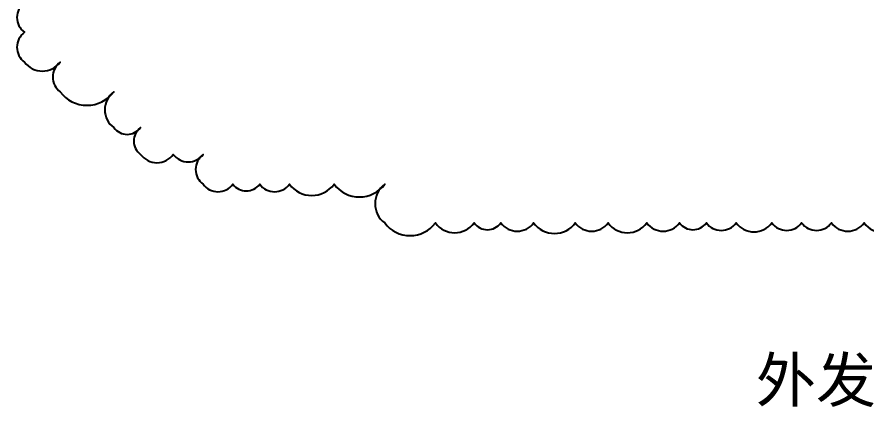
# Model space of a CAD drawing. Header units: millimetres. Extents: x -300 to 4617, y -106 to 3179.
# Drawn here: x 2743.2 to 3225, y -105.6 to 115.6 of the extents above; entities that cross this region are included whole.
import ezdxf

# ---------------------------------------------------------------- set-up
doc = ezdxf.new("R2010")
doc.units = ezdxf.units.MM
doc.styles.get("Standard").update_dxf_attribs({"font": ''})
doc.styles.get('Standard').set_extended_font_data('SimSun')

msp = doc.modelspace()

# ---------------------------------------------------------------- linework, layer by layer
msp.add_lwpolyline([(2747.477, 123.767, 0.5), (2747.477, 106.869, 0.5), (2747.477, 89.971, 0.5), (2767.754, 89.971, 0.5), (2767.754, 73.074, 0.5), (2798.169, 73.074, 0.5), (2798.169, 52.797, 0.5), (2813.377, 52.797, 0.5), (2813.377, 37.589, 0.5), (2831.964, 37.589, 0.5), (2848.862, 37.589, 0.5), (2848.862, 20.691, 0.5), (2865.76, 20.691, 0.5), (2880.967, 20.691, 0.5), (2897.865, 20.691, 0.5), (2923.211, 20.691, 0.5), (2951.937, 20.691, 0.5), (2951.937, -1.275, 0.5), (2980.663, -1.275, 0.5), (3002.63, -1.275, 0.5), (3017.838, -1.275, 0.5), (3036.425, -1.275, 0.5), (3060.082, -1.275, 0.5), (3078.669, -1.275, 0.5), (3100.636, -1.275, 0.5), (3119.223, -1.275, 0.5), (3134.431, -1.275, 0.5), (3151.329, -1.275, 0.5), (3171.606, -1.275, 0.5), (3188.503, -1.275, 0.5), (3205.401, -1.275, 0.5), (3223.988, -1.275, 0.5), (3245.955, -1.275, 0.5)], format="xyb")

# ---------------------------------------------------------------- texts
at = {"lineweight": 0, "insert": (3162.526, -77.816), "char_height": 25, "width": 195.20204, "attachment_point": 1}
msp.add_mtext('外发线缆', dxfattribs=at)

doc.saveas('drawing.dxf')
